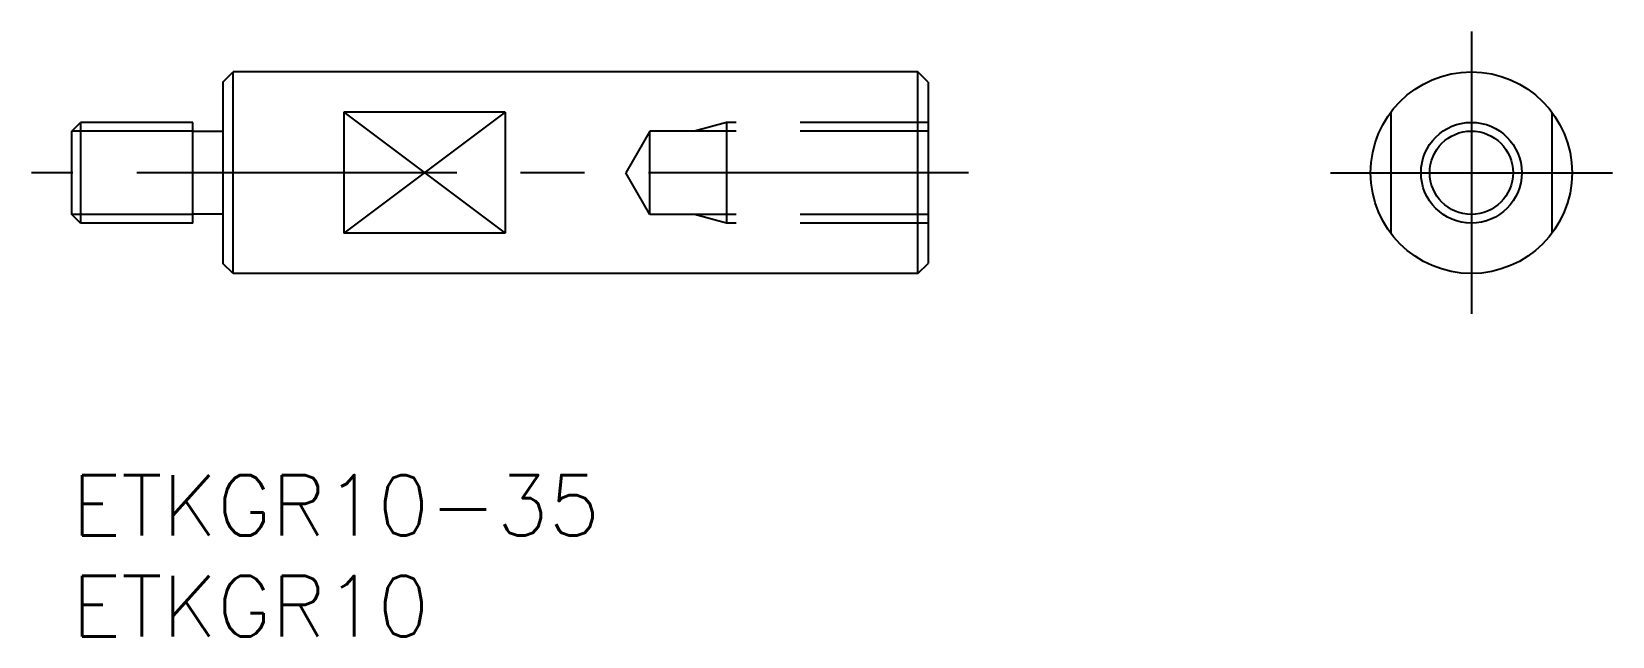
# Model space of a CAD drawing. Extents: x -2 to 76.5, y -8 to 22.
import ezdxf

# ---------------------------------------------------------------- set-up
doc = ezdxf.new("R2010")
doc.units = 0
doc.header["$LTSCALE"] = 0.5
doc.linetypes.add('CENTER', pattern=[50.8, 31.75, -6.35, 6.35, -6.35])
doc.linetypes.add('DASHED', pattern=[19.05, 12.7, -6.35])
for name, color, linetype in [('MSM_CENTER', 1, 'CENTER'), ('MSM_CONTINUOUS', 7, 'CONTINUOUS'), ('MSM_DASHED', 4, 'DASHED'), ('MSM_NARROW', 5, 'CONTINUOUS'), ('MSM_PART_NUMBER', 7, 'CONTINUOUS')]:
    doc.layers.add(name, color=color, linetype=linetype)
doc.styles.get("Standard").update_dxf_attribs({"font": 'txt.shx', "height": 3, "bigfont": 'bigfont.shx'})

# ---------------------------------------------------------------- blocks, each defined once
blk = doc.blocks.new('*U4')
at = {"layer": 'MSM_PART_NUMBER'}
blk.add_text('ETKGR10-35', height=3, dxfattribs=at).set_placement((0, -3))
blk = doc.blocks.new('*U5')
at = {"layer": 'MSM_PART_NUMBER'}
blk.add_text('ETKGR10', height=3, dxfattribs=at).set_placement((0, -8))

msp = doc.modelspace()

# ---------------------------------------------------------------- linework, layer by layer
at = {"layer": 'MSM_CENTER'}
for p, q in [((69.47, 22), (69.47, 8)), ((44.5, 15), (-2, 15)), ((62.47, 15), (76.47, 15))]:
    msp.add_line(p, q, dxfattribs=at)
at = {"layer": 'MSM_CONTINUOUS'}
for p, q in [((7.5, 19.5), (8, 20)), ((42, 20), (8, 20)), ((8, 10), (8, 20)), ((42.5, 19.5), (42, 20)), ((42, 10), (42, 20)), ((7.5, 19.5), (7.5, 10.5)), ((42.5, 19.5), (42.5, 10.5)), ((0, 17.067), (0.433, 17.5)), ((6, 17.5), (0.433, 17.5)), ((0.433, 17.5), (0.433, 12.5)), ((6, 12.5), (6, 17.5)), ((21.5, 18), (13.5, 18)), ((13.5, 18), (13.5, 12)), ((21.5, 18), (21.5, 12)), ((0, 12.933), (0, 17.067)), ((7.5, 17.05), (6, 17.05)), ((0.433, 12.5), (0, 12.933)), ((7.5, 12.95), (6, 12.95)), ((6, 12.5), (0.433, 12.5)), ((21.5, 12), (13.5, 12)), ((8, 10), (7.5, 10.5)), ((42, 10), (42.5, 10.5)), ((42, 10), (8, 10))]:
    msp.add_line(p, q, dxfattribs=at)
for radius in [5, 2.067]:
    msp.add_circle((69.47, 15), radius, dxfattribs=at)
at = {"layer": 'MSM_DASHED'}
for p, q in [((32.5, 17.5), (30.9, 17.067)), ((42.5, 17.5), (32.5, 17.5)), ((32.5, 17.5), (32.5, 12.5)), ((65.47, 18), (65.47, 12)), ((73.47, 18), (73.47, 12)), ((28.693, 17.067), (27.5, 15)), ((42.5, 17.067), (28.693, 17.067)), ((28.693, 12.933), (28.693, 17.067)), ((28.693, 12.933), (27.5, 15)), ((42.5, 12.933), (28.693, 12.933)), ((32.5, 12.5), (30.9, 12.933)), ((42.5, 12.5), (32.5, 12.5))]:
    msp.add_line(p, q, dxfattribs=at)
at = {"layer": 'MSM_NARROW'}
for p, q in [((21.5, 18), (13.5, 12)), ((13.5, 18), (21.5, 12)), ((6, 17.067), (0, 17.067)), ((6, 12.933), (0, 12.933))]:
    msp.add_line(p, q, dxfattribs=at)
msp.add_circle((69.47, 15), 2.5, dxfattribs=at)

# ---------------------------------------------------------------- block references
at = {"layer": 'MSM_CONTINUOUS'}
for name in ['*U4', '*U5']:
    msp.add_blockref(name, (0, 0), dxfattribs=at)

doc.saveas('drawing.dxf')
